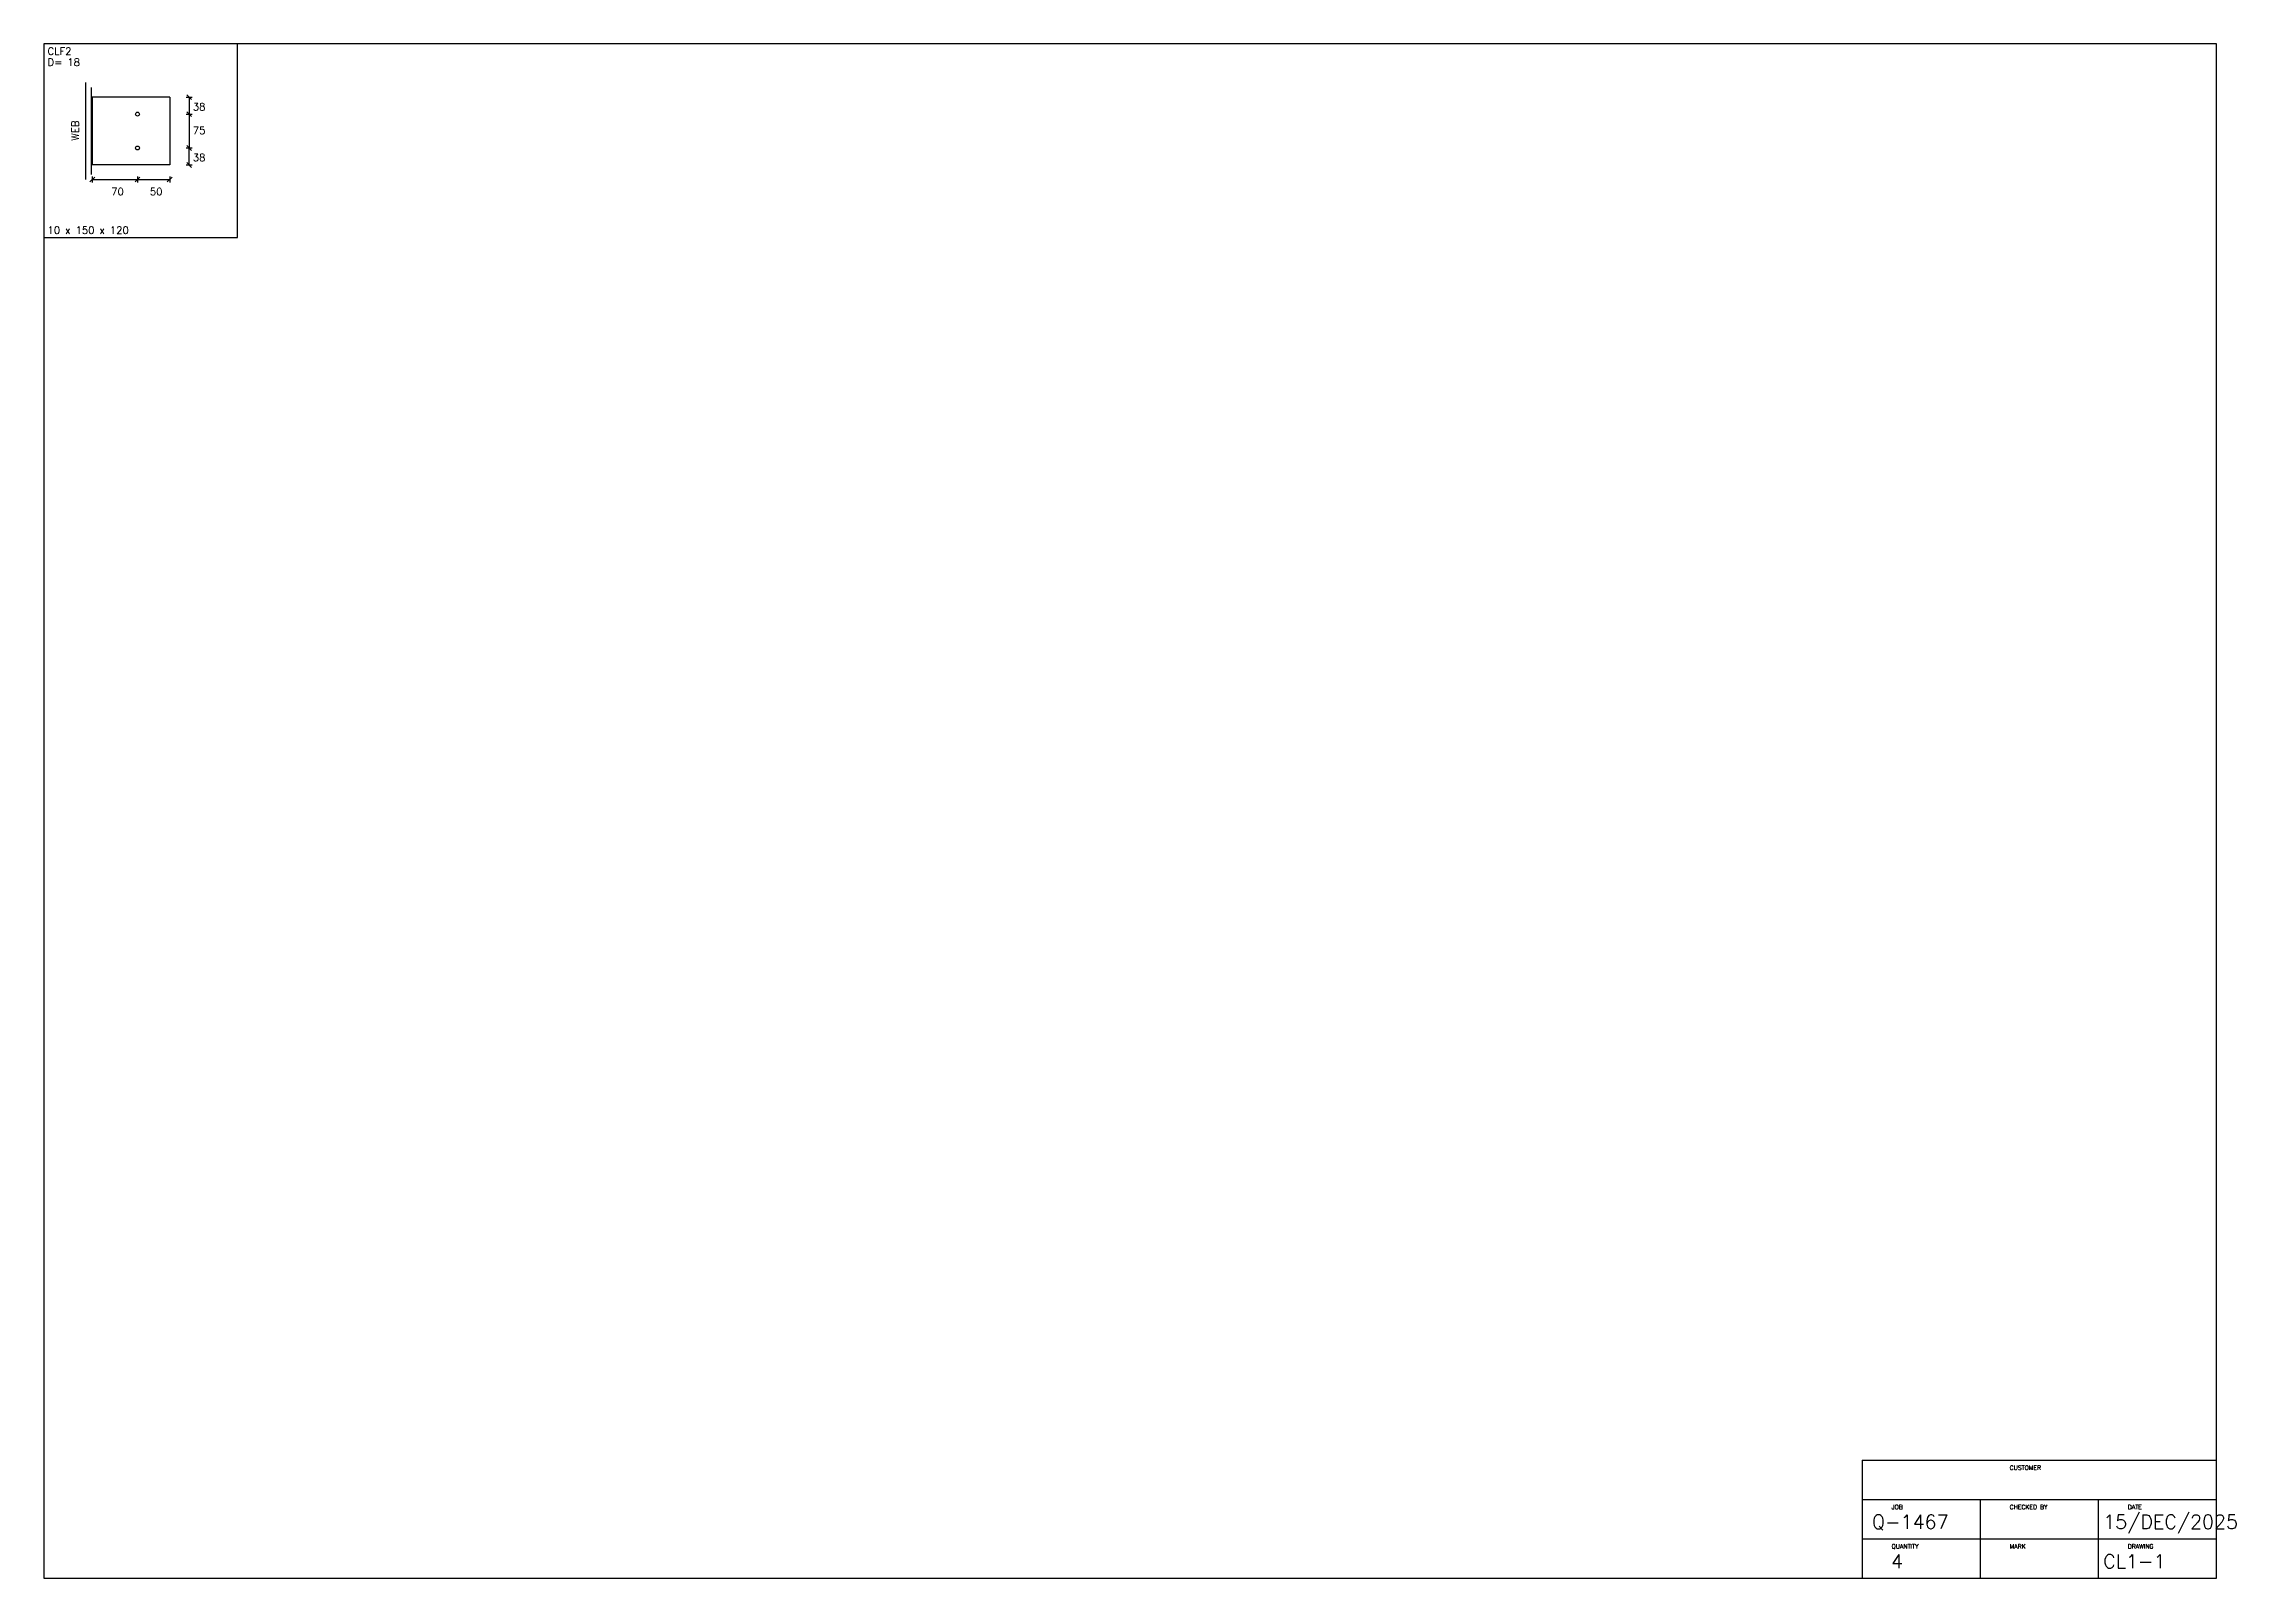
# Model space of a CAD drawing. Extents: x 0 to 849, y 0 to 594.
import ezdxf

# ---------------------------------------------------------------- set-up
doc = ezdxf.new("R2010")
doc.units = 0
doc.linetypes.add('CONTIN', pattern=[0])
for name, color, linetype in [('1', 7, 'CONTIN'), ('11', 7, 'CONTIN'), ('13', 3, 'CONTIN'), ('2', 7, 'CONTIN'), ('21', 7, 'CONTIN'), ('22', 7, 'CONTIN'), ('3', 1, 'Continuous'), ('6', 6, 'Continuous')]:
    doc.layers.add(name, color=color, linetype=linetype)
doc.styles.add('SIMPLEX', font='SIMPLEX')

# ---------------------------------------------------------------- blocks, each defined once
blk = doc.blocks.new('ARROWD')
at = {"layer": '2'}
blk.add_line((-0.635, -0.635), (0.635, 0.635), dxfattribs=at)
blk = doc.blocks.new('PC-21')
at = {"layer": '1'}
for p, q in [((50.8, 50.8), (0, 50.8)), ((0, 50.8), (0, 0)), ((50.8, 0), (50.8, 50.8)), ((0, 0), (50.8, 0))]:
    blk.add_line(p, q, dxfattribs=at)
at = {"layer": '13'}
for p, q in [((33.02, 36.83), (12.7, 36.83)), ((12.7, 36.83), (12.7, 19.05)), ((33.02, 36.83), (33.02, 19.05)), ((33.02, 19.05), (12.7, 19.05))]:
    blk.add_line(p, q, dxfattribs=at)
at = {"layer": '2'}
for p, q in [((37.338, 36.83), (38.862, 36.83)), ((38.1, 36.83), (38.1, 32.385)), ((37.338, 32.385), (38.862, 32.385)), ((38.1, 32.385), (38.1, 23.495)), ((37.338, 23.495), (38.862, 23.495)), ((38.1, 19.05), (38.1, 23.495)), ((37.338, 19.05), (38.862, 19.05)), ((12.7, 16.002), (12.7, 14.478)), ((12.7, 15.24), (24.553, 15.24)), ((24.553, 16.002), (24.553, 14.478)), ((24.553, 15.24), (33.02, 15.24)), ((33.02, 16.002), (33.02, 14.478))]:
    blk.add_line(p, q, dxfattribs=at)
at = {"layer": '3'}
for p, q in [((10.922, 40.64), (10.922, 15.24)), ((12.446, 39.37), (12.446, 16.51))]:
    blk.add_line(p, q, dxfattribs=at)
at = {"layer": '6'}
for centre in [(24.553, 32.385), (24.553, 23.495)]:
    blk.add_circle(centre, 0.508, dxfattribs=at)
at = {"layer": '2'}
for p, rotation in [((38.1, 36.83), 90), ((38.1, 32.385), -90), ((38.1, 32.385), 90), ((38.1, 23.495), -90), ((38.1, 23.495), 90), ((38.1, 19.05), -90), ((12.7, 15.24), 180), ((24.553, 15.24), 180)]:
    blk.add_blockref('ARROWD', p, dxfattribs=dict(at, rotation=rotation))
for p in [(24.553, 15.24), (33.02, 15.24)]:
    blk.add_blockref('ARROWD', p, dxfattribs=at)
at = {"layer": '11', "style": 'SIMPLEX'}
for s, p in [('38', (39.063, 33.348)), ('75', (39.063, 27.125)), ('38', (39.063, 20.013)), ('70', (17.663, 11.08)), ('50', (27.823, 11.08))]:
    blk.add_text(s, height=1.927, dxfattribs=at).set_placement(p)
at = {"layer": '2', "style": 'SIMPLEX'}
for s, p in [('CLF2', (0.963, 47.91)), ('10 x 150 x 120', (0.963, 0.963))]:
    blk.add_text(s, height=1.927, dxfattribs=at).set_placement(p)
blk.add_text('WEB', height=1.927, rotation=90, dxfattribs=at).set_placement((9.197, 25.4))
at = {"layer": '21', "style": 'SIMPLEX'}
blk.add_text('D= 18', height=1.927, dxfattribs=at).set_placement((0.963, 45.019))

msp = doc.modelspace()

# ---------------------------------------------------------------- linework, layer by layer
for p, q in [((703.84, 45.72), (841, 45.72)), ((703.84, 45.72), (703.84, 0)), ((841, 0), (841, 45.72)), ((703.84, 30.48), (841, 30.48)), ((749.56, 30.48), (749.56, 0)), ((795.28, 30.48), (795.28, 0)), ((703.84, 15.24), (841, 15.24)), ((703.84, 0), (841, 0))]:
    msp.add_line(p, q)
at = {"layer": '22'}
for p, q in [((841, 594), (0, 594)), ((0, 594), (0, 0)), ((841, 0), (841, 594)), ((0, 0), (841, 0))]:
    msp.add_line(p, q, dxfattribs=at)

# ---------------------------------------------------------------- block references
at = {"xscale": 1.476, "yscale": 1.476, "zscale": 1.476}
msp.add_blockref('PC-21', (0, 519), dxfattribs=at)

# ---------------------------------------------------------------- texts
at = {"style": 'SIMPLEX'}
for s, height, p in [('CUSTOMER', 1.715, (760.99, 41.91)), ('JOB', 1.715, (715.27, 26.67)), ('CHECKED BY', 1.715, (760.99, 26.67)), ('15/DEC/2025', 5.41, (797.185, 19.05)), ('DATE', 1.715, (806.71, 26.67)), ('Q-1467', 5.41, (707.65, 19.05)), ('QUANTITY', 1.715, (715.27, 11.43)), ('  4', 5.41, (707.65, 3.81)), ('MARK', 1.715, (760.99, 11.43)), ('CL1-1', 5.41, (797.185, 3.81)), ('DRAWING', 1.715, (806.71, 11.43))]:
    msp.add_text(s, height=height, dxfattribs=at).set_placement(p)

doc.saveas('drawing.dxf')
